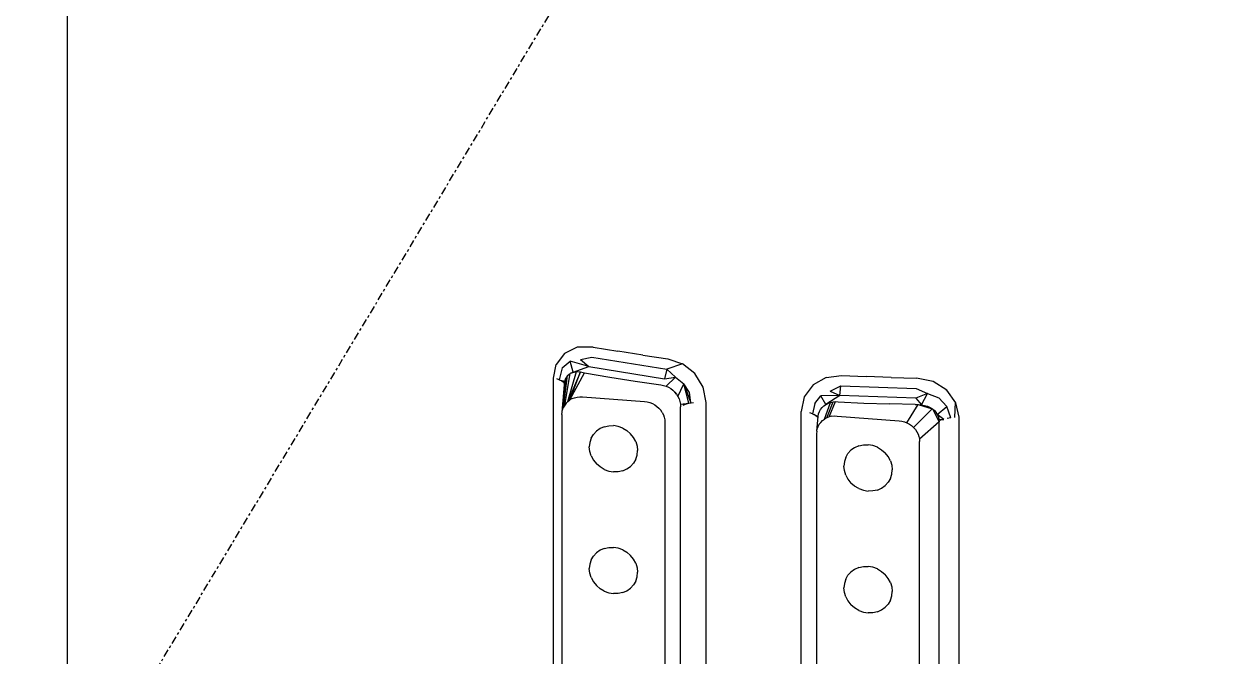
# Model space of a CAD drawing. Header units: millimetres. Extents: x -57554 to 16546, y 2142 to 98430.
# Drawn here: x -41620.9 to -41162.5, y 90278.2 to 90521 of the extents above; entities that cross this region are included whole.
import ezdxf

# ---------------------------------------------------------------- set-up
doc = ezdxf.new("R2010")
doc.units = ezdxf.units.MM
doc.linetypes.add('DXK_LINE_DOT3', pattern=[5.9187, 2.979, -0.9799, 0.9799, -0.9799])

msp = doc.modelspace()

# ---------------------------------------------------------------- linework, layer by layer
at = {"color": 1, "linetype": 'DXK_LINE_DOT3'}
msp.add_line((-42038.94, 89491.33), (-39029.54, 94507.43), dxfattribs=at)
at = {"color": 2, "linetype": 'Continuous'}
for p, q in [((-41604.11, 90167.53), (-41604.14, 90631.12)), ((-41413.27, 90394.39), (-41416.39, 90390.22)), ((-41408.3, 90396.81), (-41413.27, 90394.39)), ((-41402.2, 90396.92), (-41408.3, 90396.81)), ((-41407.77, 90396.82), (-41408.3, 90396.81)), ((-41402.2, 90396.92), (-41392.74, 90395.28)), ((-41383.17, 90393.76), (-41392.74, 90395.28)), ((-41417.44, 90385.01), (-41416.39, 90390.22)), ((-41416.39, 90390.22), (-41416.09, 90390.63)), ((-41414.08, 90388.87), (-41411, 90391.55)), ((-41409.96, 90387.31), (-41411, 90391.55)), ((-41403.88, 90389.38), (-41411, 90391.55)), ((-41407.09, 90392.16), (-41402.67, 90392.97)), ((-41407.09, 90392.16), (-41403.88, 90389.38)), ((-41402.67, 90392.97), (-41373.85, 90388.39)), ((-41383.17, 90393.76), (-41373.47, 90392.35)), ((-41367.86, 90390.44), (-41373.85, 90388.39)), ((-41373.47, 90392.35), (-41367.92, 90390.49)), ((-41367.92, 90390.49), (-41367.86, 90390.44)), ((-41363.17, 90386.71), (-41367.92, 90390.49)), ((-41417.44, 90246.27), (-41417.44, 90385.01)), ((-41414.08, 90388.87), (-41415.23, 90384.38)), ((-41412.68, 90384.97), (-41413.94, 90372.86)), ((-41413.61, 90373.76), (-41412.02, 90385.99)), ((-41413.21, 90382.41), (-41412.68, 90384.97)), ((-41413.16, 90374.59), (-41411.11, 90386.78)), ((-41413.08, 90383.76), (-41412.68, 90384.97)), ((-41412.02, 90385.99), (-41412.68, 90384.97)), ((-41412.02, 90385.99), (-41411.11, 90386.78)), ((-41411.91, 90376.03), (-41408.61, 90387.54)), ((-41407.11, 90387.45), (-41411.91, 90376.03)), ((-41411.13, 90376.62), (-41407.11, 90387.45)), ((-41411.13, 90376.62), (-41405.53, 90387.03)), ((-41409.96, 90387.31), (-41411.11, 90386.78)), ((-41410.95, 90386.85), (-41408.61, 90387.54)), ((-41409.96, 90387.31), (-41403.88, 90389.38)), ((-41408.61, 90387.54), (-41409.96, 90387.31)), ((-41408.61, 90387.54), (-41407.11, 90387.45)), ((-41407.11, 90387.45), (-41405.53, 90387.03)), ((-41405.53, 90387.03), (-41395.86, 90385.36)), ((-41403.88, 90389.38), (-41374.83, 90384.76)), ((-41395.86, 90385.36), (-41386.07, 90383.8)), ((-41373.85, 90388.39), (-41374.83, 90384.76)), ((-41374.83, 90384.76), (-41370.55, 90385.32)), ((-41370.55, 90385.32), (-41374.22, 90381.88)), ((-41373.85, 90388.39), (-41370.55, 90385.32)), ((-41370.55, 90385.32), (-41367.34, 90382.84)), ((-41359.94, 90381.49), (-41363.17, 90386.71)), ((-41312.74, 90385.24), (-41317.74, 90382.37)), ((-41312.74, 90385.24), (-41306.87, 90386.01)), ((-41306.87, 90386.01), (-41297.29, 90385.55)), ((-41287.67, 90385.2), (-41297.29, 90385.55)), ((-41287.67, 90385.2), (-41278.03, 90384.95)), ((-41271.64, 90383.65), (-41278.03, 90384.95)), ((-41415.23, 90384.38), (-41416.2, 90384.72)), ((-41415.23, 90384.38), (-41413.08, 90383.76)), ((-41415.14, 90384.35), (-41414.28, 90383.92)), ((-41414.28, 90383.92), (-41413.08, 90383.76)), ((-41414.28, 90383.92), (-41413.66, 90383.44)), ((-41414.14, 90371.92), (-41413.21, 90382.41)), ((-41413.08, 90383.76), (-41413.66, 90383.44)), ((-41413.3, 90382.93), (-41413.08, 90383.76)), ((-41413.08, 90383.76), (-41413.21, 90382.41)), ((-41386.07, 90383.8), (-41376.16, 90382.37)), ((-41376.16, 90382.37), (-41375.18, 90382.18)), ((-41375.18, 90382.18), (-41374.22, 90381.88)), ((-41374.22, 90381.88), (-41373.29, 90381.46)), ((-41373.29, 90381.46), (-41372.41, 90380.94)), ((-41372.41, 90380.94), (-41371.59, 90380.31)), ((-41369.63, 90377.9), (-41367.34, 90382.84)), ((-41365.51, 90375.32), (-41367.34, 90382.84)), ((-41365.21, 90379.39), (-41367.34, 90382.84)), ((-41367.34, 90382.84), (-41364.63, 90375.48)), ((-41359.93, 90381.41), (-41359.94, 90381.49)), ((-41358.8, 90375.62), (-41359.94, 90381.49)), ((-41317.74, 90382.37), (-41321.09, 90377.8)), ((-41317.74, 90382.37), (-41317.77, 90382.33)), ((-41311.16, 90379.92), (-41307.02, 90382.04)), ((-41307.45, 90378.35), (-41307.02, 90382.04)), ((-41307.02, 90382.04), (-41278.08, 90380.96)), ((-41278.08, 90380.96), (-41273.71, 90379.03)), ((-41266.32, 90380.31), (-41271.64, 90383.65)), ((-41266.32, 90380.31), (-41266.69, 90380.54)), ((-41412.58, 90375.36), (-41411.91, 90376.03)), ((-41411.91, 90376.03), (-41411.13, 90376.62)), ((-41410.28, 90377.09), (-41411.13, 90376.62)), ((-41410.28, 90377.09), (-41409.35, 90377.45)), ((-41409.35, 90377.45), (-41408.38, 90377.69)), ((-41408.38, 90377.69), (-41407.36, 90377.8)), ((-41407.36, 90377.8), (-41406.33, 90377.79)), ((-41406.33, 90377.79), (-41382.5, 90375.99)), ((-41382.5, 90375.99), (-41381.47, 90375.85)), ((-41381.47, 90375.85), (-41380.45, 90375.58)), ((-41371.59, 90380.31), (-41370.84, 90379.59)), ((-41370.84, 90379.59), (-41370.8, 90379.53)), ((-41370.19, 90378.78), (-41370.81, 90379.55)), ((-41370.8, 90379.53), (-41370.19, 90378.78)), ((-41370.19, 90378.78), (-41369.63, 90377.9)), ((-41369.63, 90377.9), (-41369.2, 90376.97)), ((-41369.2, 90376.97), (-41368.88, 90375.99)), ((-41368.88, 90375.99), (-41368.7, 90374.99)), ((-41364.63, 90375.48), (-41365.21, 90379.39)), ((-41321.09, 90377.8), (-41322.29, 90372.14)), ((-41317.11, 90375.17), (-41314.69, 90378.23)), ((-41307.45, 90378.35), (-41314.69, 90378.23)), ((-41312.81, 90374.89), (-41314.69, 90378.23)), ((-41307.45, 90378.35), (-41312.81, 90374.89)), ((-41312.46, 90369.72), (-41310.07, 90375.86)), ((-41311.54, 90370.08), (-41309.07, 90375.94)), ((-41311.16, 90379.92), (-41307.45, 90378.35)), ((-41311.04, 90375.65), (-41310.07, 90375.86)), ((-41310.07, 90375.86), (-41309.07, 90375.94)), ((-41309.07, 90375.94), (-41308.04, 90375.89)), ((-41308.04, 90375.89), (-41298.24, 90375.42)), ((-41278.27, 90377.27), (-41307.45, 90378.35)), ((-41273.71, 90379.03), (-41278.27, 90377.27)), ((-41278.27, 90377.27), (-41276.08, 90374.74)), ((-41276.08, 90374.74), (-41273.71, 90379.03)), ((-41273.71, 90379.03), (-41269.45, 90377.39)), ((-41266.3, 90374.08), (-41269.45, 90377.39)), ((-41262.86, 90375.49), (-41266.32, 90380.31)), ((-41414.21, 90370.96), (-41414.14, 90371.92)), ((-41414.14, 90371.92), (-41413.94, 90372.86)), ((-41413.94, 90372.86), (-41413.61, 90373.76)), ((-41413.16, 90374.59), (-41413.61, 90373.76)), ((-41412.58, 90375.36), (-41413.16, 90374.59)), ((-41380.45, 90375.58), (-41379.48, 90375.2)), ((-41379.48, 90375.2), (-41378.55, 90374.7)), ((-41378.55, 90374.7), (-41377.7, 90374.1)), ((-41377.7, 90374.1), (-41376.93, 90373.4)), ((-41376.25, 90372.62), (-41376.93, 90373.4)), ((-41375.68, 90371.77), (-41376.25, 90372.62)), ((-41375.68, 90371.77), (-41375.22, 90370.86)), ((-41368.7, 90374.99), (-41365.51, 90375.32)), ((-41368.7, 90374.99), (-41368.65, 90373.98)), ((-41367.04, 90374.87), (-41368.7, 90374.99)), ((-41368.65, 90249.7), (-41368.65, 90373.98)), ((-41367.68, 90374.6), (-41367.04, 90374.87)), ((-41365.51, 90375.32), (-41367.04, 90374.87)), ((-41367.04, 90374.87), (-41366.31, 90375.11)), ((-41366.31, 90375.11), (-41365.51, 90375.32)), ((-41365.51, 90375.32), (-41364.63, 90375.48)), ((-41364.63, 90375.48), (-41363.7, 90375.61)), ((-41364.63, 90375.48), (-41364.55, 90375.5)), ((-41364.55, 90375.5), (-41363.7, 90375.61)), ((-41358.8, 90251.34), (-41358.8, 90375.62)), ((-41322.29, 90247.84), (-41322.29, 90372.14)), ((-41317.93, 90371.23), (-41318.93, 90371.59)), ((-41317.11, 90375.17), (-41317.93, 90371.23)), ((-41317.93, 90371.23), (-41315.83, 90370.26)), ((-41315.83, 90370.26), (-41315.62, 90371.22)), ((-41315.62, 90371.22), (-41315.29, 90372.11)), ((-41315.62, 90371.22), (-41315.3, 90372.09)), ((-41315.29, 90372.11), (-41314.83, 90372.94)), ((-41314.83, 90372.94), (-41314.26, 90373.69)), ((-41314.26, 90373.69), (-41313.6, 90374.32)), ((-41314.26, 90373.69), (-41313.6, 90374.32)), ((-41313.58, 90374.33), (-41311.96, 90375.33)), ((-41313.58, 90374.34), (-41312.81, 90374.89)), ((-41313.32, 90369.25), (-41311.04, 90375.65)), ((-41312.81, 90374.89), (-41311.96, 90375.33)), ((-41311.96, 90375.33), (-41311.04, 90375.65)), ((-41298.24, 90375.42), (-41288.41, 90375.05)), ((-41278.55, 90374.79), (-41288.41, 90375.05)), ((-41281.66, 90367.83), (-41277.3, 90374.83)), ((-41271.98, 90373.2), (-41279.11, 90366.03)), ((-41278.55, 90374.79), (-41277.3, 90374.83)), ((-41277.3, 90374.83), (-41271.98, 90373.2)), ((-41277.3, 90374.83), (-41276.08, 90374.74)), ((-41276.08, 90374.74), (-41274.91, 90374.52)), ((-41274.91, 90374.52), (-41273.81, 90374.17)), ((-41273.81, 90374.17), (-41272.8, 90373.71)), ((-41272.8, 90373.71), (-41271.98, 90373.2)), ((-41272.8, 90373.71), (-41272.08, 90373.26)), ((-41272.08, 90373.26), (-41271.89, 90373.15)), ((-41271.98, 90373.2), (-41271.89, 90373.15)), ((-41271.89, 90373.15), (-41269.31, 90368.15)), ((-41271.89, 90373.15), (-41271.11, 90372.48)), ((-41271.11, 90372.48), (-41270.46, 90371.74)), ((-41269.95, 90370.92), (-41270.46, 90371.74)), ((-41270.46, 90371.74), (-41270.02, 90371.03)), ((-41270.02, 90371.03), (-41266.3, 90374.08)), ((-41264.83, 90369.72), (-41266.3, 90374.08)), ((-41263.27, 90369.88), (-41263.02, 90375.72)), ((-41261.66, 90369.92), (-41262.86, 90375.49)), ((-41414.21, 90370.96), (-41414.21, 90233.94)), ((-41397.97, 90366.32), (-41396.23, 90366.69)), ((-41396.23, 90366.69), (-41394.42, 90366.73)), ((-41392.6, 90366.42), (-41394.42, 90366.73)), ((-41375.22, 90370.86), (-41374.89, 90369.92)), ((-41374.89, 90369.92), (-41374.69, 90368.95)), ((-41374.69, 90368.95), (-41374.62, 90367.97)), ((-41374.62, 90367.97), (-41374.62, 90243.45)), ((-41316.63, 90370.55), (-41317.31, 90370.95)), ((-41316.63, 90370.55), (-41315.83, 90370.26)), ((-41316.05, 90369.93), (-41316.63, 90370.55)), ((-41316.33, 90364.56), (-41315.83, 90370.26)), ((-41315.83, 90370.26), (-41316.05, 90369.93)), ((-41315.8, 90366.39), (-41315.34, 90367.23)), ((-41315.34, 90367.23), (-41314.77, 90367.99)), ((-41314.77, 90367.99), (-41314.09, 90368.67)), ((-41314.09, 90368.67), (-41313.32, 90369.25)), ((-41312.46, 90369.72), (-41313.32, 90369.25)), ((-41311.54, 90370.08), (-41312.46, 90369.72)), ((-41310.56, 90370.32), (-41311.54, 90370.08)), ((-41310.56, 90370.32), (-41309.55, 90370.43)), ((-41309.55, 90370.43), (-41308.52, 90370.42)), ((-41308.52, 90370.42), (-41284.68, 90368.62)), ((-41284.68, 90368.62), (-41283.65, 90368.48)), ((-41283.65, 90368.48), (-41282.64, 90368.22)), ((-41282.64, 90368.22), (-41281.66, 90367.83)), ((-41281.66, 90367.83), (-41280.74, 90367.33)), ((-41280.74, 90367.33), (-41279.88, 90366.73)), ((-41279.88, 90366.73), (-41279.11, 90366.03)), ((-41269.31, 90368.15), (-41276.88, 90361.58)), ((-41270.02, 90371.03), (-41269.95, 90370.92)), ((-41267.53, 90369.1), (-41270.02, 90371.03)), ((-41269.95, 90370.92), (-41269.58, 90370.04)), ((-41269.58, 90370.04), (-41269.37, 90369.11)), ((-41269.37, 90369.11), (-41269.31, 90368.15)), ((-41268.55, 90368.66), (-41269.37, 90369.11)), ((-41269.37, 90369.11), (-41267.53, 90369.1)), ((-41269.31, 90229.94), (-41269.31, 90368.15)), ((-41264.83, 90369.72), (-41266.27, 90369.46)), ((-41261.66, 90231.71), (-41261.66, 90369.92)), ((-41403, 90361.89), (-41402.14, 90363.36)), ((-41402.14, 90363.36), (-41400.99, 90364.62)), ((-41399.58, 90365.62), (-41400.99, 90364.62)), ((-41397.97, 90366.32), (-41399.58, 90365.62)), ((-41390.86, 90365.78), (-41392.6, 90366.42)), ((-41390.86, 90365.78), (-41389.25, 90364.84)), ((-41389.25, 90364.84), (-41387.84, 90363.63)), ((-41386.69, 90362.2), (-41387.84, 90363.63)), ((-41385.83, 90360.6), (-41386.69, 90362.2)), ((-41316.33, 90364.56), (-41316.39, 90363.59)), ((-41316.39, 90363.59), (-41316.39, 90239.07)), ((-41316.33, 90364.56), (-41316.13, 90365.49)), ((-41316.13, 90365.49), (-41315.8, 90366.39)), ((-41279.11, 90366.03), (-41278.43, 90365.25)), ((-41278.43, 90365.25), (-41277.86, 90364.4)), ((-41277.86, 90364.4), (-41277.41, 90363.5)), ((-41277.41, 90363.5), (-41277.08, 90362.55)), ((-41277.08, 90362.55), (-41276.88, 90361.58)), ((-41403.53, 90360.26), (-41403.71, 90358.54)), ((-41403.53, 90356.8), (-41403.71, 90358.54)), ((-41403, 90361.89), (-41403.53, 90360.26)), ((-41385.83, 90360.6), (-41385.3, 90358.89)), ((-41385.3, 90358.89), (-41385.12, 90357.14)), ((-41301.76, 90358.25), (-41303.17, 90357.25)), ((-41300.16, 90358.95), (-41301.76, 90358.25)), ((-41300.16, 90358.95), (-41298.41, 90359.33)), ((-41298.41, 90359.33), (-41296.6, 90359.36)), ((-41294.79, 90359.05), (-41296.6, 90359.36)), ((-41293.04, 90358.42), (-41294.79, 90359.05)), ((-41293.04, 90358.42), (-41291.44, 90357.47)), ((-41291.44, 90357.47), (-41290.03, 90356.26)), ((-41276.88, 90361.58), (-41276.81, 90360.61)), ((-41276.81, 90223.6), (-41276.81, 90360.61)), ((-41403, 90355.09), (-41403.53, 90356.8)), ((-41403, 90355.09), (-41402.14, 90353.49)), ((-41402.14, 90353.49), (-41400.99, 90352.06)), ((-41385.83, 90353.8), (-41386.69, 90352.32)), ((-41385.83, 90353.8), (-41385.3, 90355.42)), ((-41385.3, 90355.42), (-41385.12, 90357.14)), ((-41305.71, 90352.9), (-41305.89, 90351.18)), ((-41305.19, 90354.52), (-41305.71, 90352.9)), ((-41305.19, 90354.52), (-41304.33, 90355.99)), ((-41304.33, 90355.99), (-41303.17, 90357.25)), ((-41288.87, 90354.83), (-41290.03, 90356.26)), ((-41288.02, 90353.23), (-41288.87, 90354.83)), ((-41288.02, 90353.23), (-41287.49, 90351.52)), ((-41399.58, 90350.84), (-41400.99, 90352.06)), ((-41397.97, 90349.9), (-41399.58, 90350.84)), ((-41397.97, 90349.9), (-41396.23, 90349.27)), ((-41396.23, 90349.27), (-41394.42, 90348.96)), ((-41392.6, 90348.99), (-41394.42, 90348.96)), ((-41390.86, 90349.37), (-41392.6, 90348.99)), ((-41390.86, 90349.37), (-41389.25, 90350.07)), ((-41389.25, 90350.07), (-41387.84, 90351.07)), ((-41386.69, 90352.32), (-41387.84, 90351.07)), ((-41305.71, 90349.43), (-41305.89, 90351.18)), ((-41305.19, 90347.72), (-41305.71, 90349.43)), ((-41287.49, 90351.52), (-41287.31, 90349.78)), ((-41287.49, 90348.06), (-41287.31, 90349.78)), ((-41305.19, 90347.72), (-41304.33, 90346.12)), ((-41304.33, 90346.12), (-41303.17, 90344.69)), ((-41301.76, 90343.48), (-41303.17, 90344.69)), ((-41291.44, 90342.7), (-41290.03, 90343.7)), ((-41288.87, 90344.96), (-41290.03, 90343.7)), ((-41288.02, 90346.43), (-41288.87, 90344.96)), ((-41288.02, 90346.43), (-41287.49, 90348.06)), ((-41300.16, 90342.54), (-41301.76, 90343.48)), ((-41300.16, 90342.54), (-41298.41, 90341.9)), ((-41298.41, 90341.9), (-41296.6, 90341.59)), ((-41294.79, 90341.63), (-41296.6, 90341.59)), ((-41293.04, 90342), (-41294.79, 90341.63)), ((-41293.04, 90342), (-41291.44, 90342.7)), ((-41403, 90315.13), (-41402.14, 90316.6)), ((-41402.14, 90316.6), (-41400.99, 90317.86)), ((-41399.58, 90318.86), (-41400.99, 90317.86)), ((-41397.97, 90319.56), (-41399.58, 90318.86)), ((-41397.97, 90319.56), (-41396.23, 90319.93)), ((-41396.23, 90319.93), (-41394.42, 90319.97)), ((-41392.6, 90319.66), (-41394.42, 90319.97)), ((-41390.86, 90319.03), (-41392.6, 90319.66)), ((-41390.86, 90319.03), (-41389.25, 90318.08)), ((-41389.25, 90318.08), (-41387.84, 90316.87)), ((-41386.69, 90315.44), (-41387.84, 90316.87)), ((-41403.53, 90313.5), (-41403.71, 90311.79)), ((-41403.53, 90310.04), (-41403.71, 90311.79)), ((-41403, 90315.13), (-41403.53, 90313.5)), ((-41385.83, 90313.84), (-41386.69, 90315.44)), ((-41385.83, 90313.84), (-41385.3, 90312.13)), ((-41385.3, 90312.13), (-41385.12, 90310.39)), ((-41300.16, 90312.19), (-41301.76, 90311.49)), ((-41300.16, 90312.19), (-41298.41, 90312.57)), ((-41298.41, 90312.57), (-41296.6, 90312.6)), ((-41294.79, 90312.3), (-41296.6, 90312.6)), ((-41293.04, 90311.66), (-41294.79, 90312.3)), ((-41293.04, 90311.66), (-41291.44, 90310.72)), ((-41403, 90308.33), (-41403.53, 90310.04)), ((-41403, 90308.33), (-41402.14, 90306.73)), ((-41385.83, 90307.04), (-41386.69, 90305.57)), ((-41385.83, 90307.04), (-41385.3, 90308.67)), ((-41385.3, 90308.67), (-41385.12, 90310.39)), ((-41305.19, 90307.77), (-41305.71, 90306.14)), ((-41305.19, 90307.77), (-41304.33, 90309.24)), ((-41304.33, 90309.24), (-41303.17, 90310.5)), ((-41301.76, 90311.49), (-41303.17, 90310.5)), ((-41291.44, 90310.72), (-41290.03, 90309.51)), ((-41288.87, 90308.07), (-41290.03, 90309.51)), ((-41288.02, 90306.47), (-41288.87, 90308.07)), ((-41402.14, 90306.73), (-41400.99, 90305.3)), ((-41399.58, 90304.09), (-41400.99, 90305.3)), ((-41397.97, 90303.15), (-41399.58, 90304.09)), ((-41397.97, 90303.15), (-41396.23, 90302.51)), ((-41396.23, 90302.51), (-41394.42, 90302.2)), ((-41390.86, 90302.61), (-41392.6, 90302.24)), ((-41390.86, 90302.61), (-41389.25, 90303.31)), ((-41389.25, 90303.31), (-41387.84, 90304.31)), ((-41386.69, 90305.57), (-41387.84, 90304.31)), ((-41305.71, 90306.14), (-41305.89, 90304.42)), ((-41305.71, 90302.67), (-41305.89, 90304.42)), ((-41305.19, 90300.97), (-41305.71, 90302.67)), ((-41288.02, 90306.47), (-41287.49, 90304.77)), ((-41287.49, 90304.77), (-41287.31, 90303.02)), ((-41287.49, 90301.3), (-41287.31, 90303.02)), ((-41392.6, 90302.24), (-41394.42, 90302.2)), ((-41305.19, 90300.97), (-41304.33, 90299.37)), ((-41304.33, 90299.37), (-41303.17, 90297.93)), ((-41301.76, 90296.72), (-41303.17, 90297.93)), ((-41288.87, 90298.2), (-41290.03, 90296.94)), ((-41288.02, 90299.67), (-41288.87, 90298.2)), ((-41288.02, 90299.67), (-41287.49, 90301.3)), ((-41300.16, 90295.78), (-41301.76, 90296.72)), ((-41300.16, 90295.78), (-41298.41, 90295.14)), ((-41298.41, 90295.14), (-41296.6, 90294.84)), ((-41294.79, 90294.87), (-41296.6, 90294.84)), ((-41293.04, 90295.24), (-41294.79, 90294.87)), ((-41293.04, 90295.24), (-41291.44, 90295.94)), ((-41291.44, 90295.94), (-41290.03, 90296.94))]:
    msp.add_line(p, q, dxfattribs=at)

doc.saveas('drawing.dxf')
